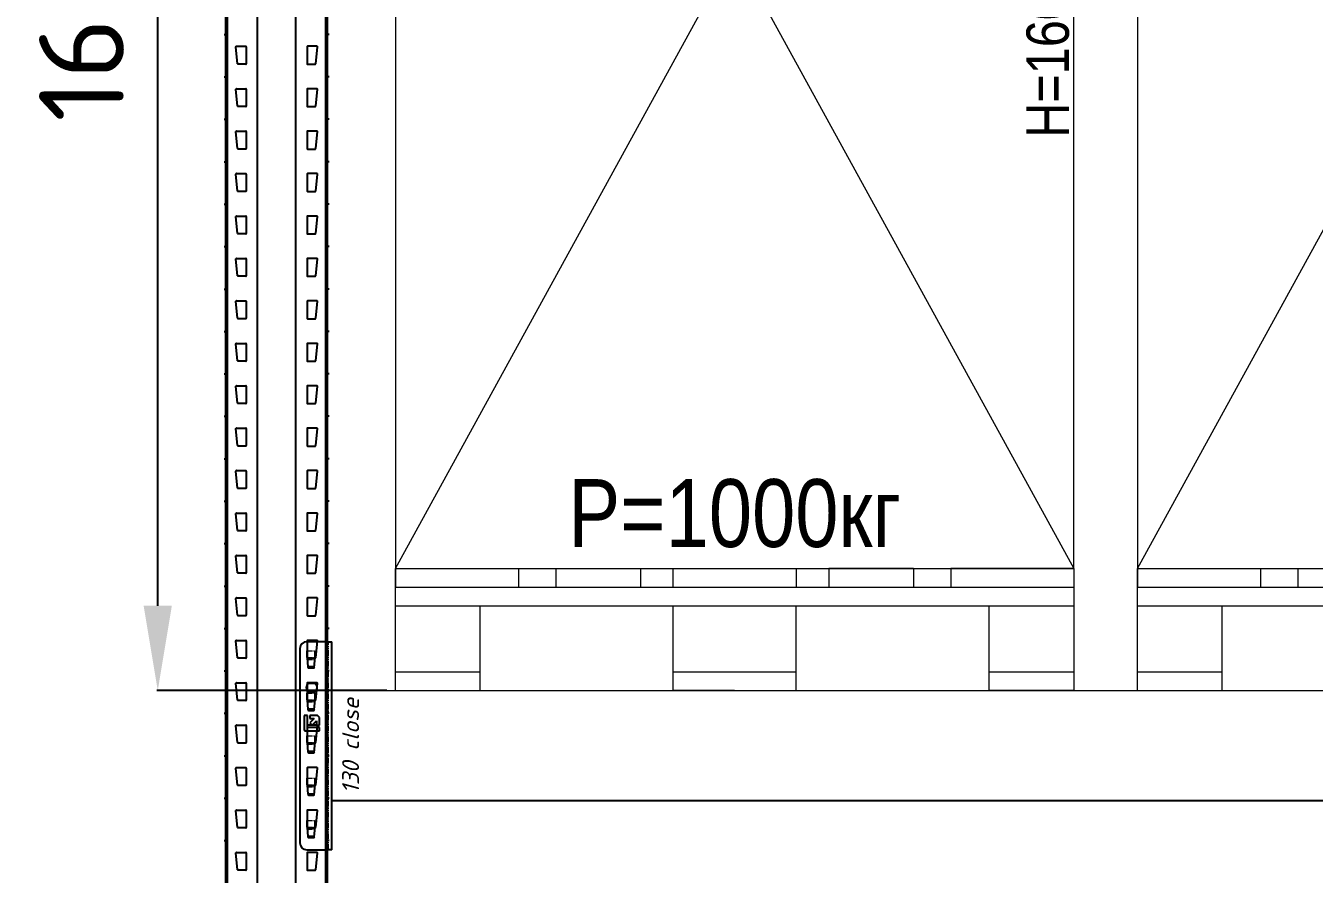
# Model space of a CAD drawing. Header units: millimetres. Extents: x 2140 to 223837, y 2113 to 170313.
# Drawn here: x 176504 to 178023, y 115505 to 116505 of the extents above; entities that cross this region are included whole.
import ezdxf

# ---------------------------------------------------------------- set-up
doc = ezdxf.new("R2010")
doc.units = ezdxf.units.MM
doc.linetypes.add('PHANTOM', pattern=[12.7, 6.35, -1.27, 1.27, -1.27, 1.27, -1.27])
doc.layers.add('0_ANNOT_Dimensions', color=7, linetype='Continuous')
doc.layers.add('2.Стойка', color=7, linetype='Continuous')
for name, color, linetype, lineweight in [('1.Балка', 5, 'Continuous', 0), ('20.Груз', 7, 'Continuous', 0), ('25.Размера', 7, 'Continuous', 0), ('37.Паллеты', 32, 'Continuous', 0), ('7.Поддон', 32, 'Continuous', 0)]:
    doc.layers.add(name, color=color, linetype=linetype, lineweight=lineweight)
doc.styles.add('Arial Narrow', font='ARIALN.TTF')
doc.styles.add('GOST', font='isocpeur.ttf')
doc.styles.get("Standard").update_dxf_attribs({"font": 'isocpeur.ttf'})
doc.styles.add('Курсив', font='isocpeui.ttf')
doc.dimstyles.new('100', dxfattribs={"dimtxt": 100, "dimasz": 100, "dimexe": 1, "dimexo": 10, "dimgap": 40, "dimtad": 1, "dimdec": 0, "dimzin": 0, "dimdsep": 46, "dimtxsty": 'Standard', "dimcen": 0.09, "dimadec": 0, "dimazin": 0, "dimtfac": 1, "dimtdec": 0, "dimtofl": 0, "dimtmove": 0, "dimatfit": 3, "dimfxl": 1, "dimtolj": 1, "dimtzin": 0, "dimarcsym": 0})
doc.dimstyles.new('80', dxfattribs={"dimtxt": 80, "dimasz": 80, "dimexe": 0.18, "dimexo": 0, "dimgap": 20, "dimtad": 1, "dimdec": 0, "dimzin": 0, "dimdsep": 46, "dimtxsty": 'Курсив', "dimcen": 0.09, "dimadec": 0, "dimazin": 0, "dimtfac": 1, "dimtdec": 0, "dimtofl": 0, "dimtmove": 0, "dimatfit": 3, "dimfxl": 0.18, "dimtolj": 1, "dimtzin": 0, "dimarcsym": 0})
doc.dimstyles.new('blok40', dxfattribs={"dimtxt": 40, "dimasz": 80, "dimexe": 0.18, "dimexo": 0, "dimgap": 5, "dimtad": 1, "dimtoh": 1, "dimdec": 0, "dimzin": 0, "dimdsep": 46, "dimtxsty": 'GOST', "dimblk": 'NONE', "dimcen": 0.09, "dimse1": 1, "dimse2": 1, "dimsd1": 1, "dimsd2": 1, "dimadec": 0, "dimazin": 0, "dimtfac": 1, "dimtdec": 0, "dimtofl": 0, "dimtmove": 0, "dimatfit": 2, "dimldrblk": 'NONE', "dimfxl": 0.18, "dimtolj": 1, "dimtzin": 0, "dimarcsym": 0})
doc.dimstyles.new('Рзм блок', dxfattribs={"dimtxt": 40, "dimasz": 80, "dimexe": 0.18, "dimexo": 0, "dimgap": 5, "dimtad": 1, "dimtoh": 1, "dimdec": 0, "dimzin": 0, "dimdsep": 46, "dimtxsty": 'Курсив', "dimblk": 'NONE', "dimcen": 0.09, "dimse1": 1, "dimse2": 1, "dimsd1": 1, "dimsd2": 1, "dimadec": 0, "dimazin": 0, "dimtfac": 1, "dimtdec": 0, "dimtofl": 0, "dimtmove": 0, "dimatfit": 2, "dimldrblk": 'NONE', "dimfxl": 0.18, "dimtolj": 1, "dimtzin": 0, "dimarcsym": 0})

# ---------------------------------------------------------------- blocks, each defined once
blk = doc.blocks.new('*U491')
at = {"layer": '2.Стойка', "color": 0, "linetype": 'ByBlock'}
for p, q in [((-120, 0), (-120, 12200)), ((-118, 0), (-118, 12200)), ((-82.7, 0), (-82.7, 12200)), ((-37.3, 0), (-37.3, 12200)), ((-2, 0), (-2, 12200)), ((0, 0), (0, 12200)), ((-122, 6765), (-118, 6765)), ((-120, 6770.5), (-118, 6770.5)), ((0, 6770.5), (-2, 6770.5)), ((2, 6765), (-2, 6765)), ((-120, 6759.5), (-118, 6759.5)), ((-106.1, 6730.5), (-108, 6750.5)), ((-107.5, 6751), (-96.5, 6751)), ((-96, 6750.5), (-96, 6730.5)), ((-24, 6750.5), (-24, 6730.5)), ((-12.5, 6751), (-23.5, 6751)), ((-13.9, 6730.5), (-12, 6750.5)), ((0, 6759.5), (-2, 6759.5)), ((-120, 6720.5), (-118, 6720.5)), ((-96.5, 6730), (-105.6, 6730)), ((-23.5, 6730), (-14.4, 6730)), ((0, 6720.5), (-2, 6720.5)), ((-122, 6715), (-118, 6715)), ((-120, 6709.5), (-118, 6709.5)), ((-106.1, 6680.5), (-108, 6700.5)), ((-107.5, 6701), (-96.5, 6701)), ((-96, 6700.5), (-96, 6680.5)), ((-24, 6700.5), (-24, 6680.5)), ((-12.5, 6701), (-23.5, 6701)), ((-13.9, 6680.5), (-12, 6700.5)), ((2, 6715), (-2, 6715)), ((0, 6709.5), (-2, 6709.5)), ((-120, 6670.5), (-118, 6670.5)), ((-96.5, 6680), (-105.6, 6680)), ((-23.5, 6680), (-14.4, 6680)), ((0, 6670.5), (-2, 6670.5)), ((-122, 6665), (-118, 6665)), ((-120, 6659.5), (-118, 6659.5)), ((2, 6665), (-2, 6665)), ((0, 6659.5), (-2, 6659.5)), ((-106.1, 6630.5), (-108, 6650.5)), ((-107.5, 6651), (-96.5, 6651)), ((-96, 6650.5), (-96, 6630.5)), ((-24, 6650.5), (-24, 6630.5)), ((-12.5, 6651), (-23.5, 6651)), ((-13.9, 6630.5), (-12, 6650.5)), ((-96.5, 6630), (-105.6, 6630)), ((-23.5, 6630), (-14.4, 6630)), ((-122, 6615), (-118, 6615)), ((-120, 6620.5), (-118, 6620.5)), ((-120, 6609.5), (-118, 6609.5)), ((0, 6620.5), (-2, 6620.5)), ((2, 6615), (-2, 6615)), ((0, 6609.5), (-2, 6609.5)), ((-106.1, 6580.5), (-108, 6600.5)), ((-107.5, 6601), (-96.5, 6601)), ((-96, 6600.5), (-96, 6580.5)), ((-24, 6600.5), (-24, 6580.5)), ((-12.5, 6601), (-23.5, 6601)), ((-13.9, 6580.5), (-12, 6600.5)), ((-96.5, 6580), (-105.6, 6580)), ((-23.5, 6580), (-14.4, 6580)), ((-122, 6565), (-118, 6565)), ((-120, 6570.5), (-118, 6570.5)), ((0, 6570.5), (-2, 6570.5)), ((2, 6565), (-2, 6565)), ((-120, 6559.5), (-118, 6559.5)), ((-106.1, 6530.5), (-108, 6550.5)), ((-107.5, 6551), (-96.5, 6551)), ((-96, 6550.5), (-96, 6530.5)), ((-24, 6550.5), (-24, 6530.5)), ((-12.5, 6551), (-23.5, 6551)), ((-13.9, 6530.5), (-12, 6550.5)), ((0, 6559.5), (-2, 6559.5)), ((-120, 6520.5), (-118, 6520.5)), ((-96.5, 6530), (-105.6, 6530)), ((-23.5, 6530), (-14.4, 6530)), ((0, 6520.5), (-2, 6520.5)), ((-122, 6515), (-118, 6515)), ((-120, 6509.5), (-118, 6509.5)), ((2, 6515), (-2, 6515)), ((0, 6509.5), (-2, 6509.5)), ((-106.1, 6480.5), (-108, 6500.5)), ((-107.5, 6501), (-96.5, 6501)), ((-96, 6500.5), (-96, 6480.5)), ((-24, 6500.5), (-24, 6480.5)), ((-12.5, 6501), (-23.5, 6501)), ((-13.9, 6480.5), (-12, 6500.5)), ((-96.5, 6480), (-105.6, 6480)), ((-23.5, 6480), (-14.4, 6480)), ((-122, 6465), (-118, 6465)), ((-120, 6470.5), (-118, 6470.5)), ((-120, 6459.5), (-118, 6459.5)), ((0, 6470.5), (-2, 6470.5)), ((2, 6465), (-2, 6465)), ((0, 6459.5), (-2, 6459.5)), ((-106.1, 6430.5), (-108, 6450.5)), ((-107.5, 6451), (-96.5, 6451)), ((-96, 6450.5), (-96, 6430.5)), ((-24, 6450.5), (-24, 6430.5)), ((-12.5, 6451), (-23.5, 6451)), ((-13.9, 6430.5), (-12, 6450.5)), ((-96.5, 6430), (-105.6, 6430)), ((-23.5, 6430), (-14.4, 6430)), ((-122, 6415), (-118, 6415)), ((-120, 6420.5), (-118, 6420.5)), ((0, 6420.5), (-2, 6420.5)), ((2, 6415), (-2, 6415)), ((-120, 6409.5), (-118, 6409.5)), ((-106.1, 6380.5), (-108, 6400.5)), ((-107.5, 6401), (-96.5, 6401)), ((-96, 6400.5), (-96, 6380.5)), ((-24, 6400.5), (-24, 6380.5)), ((-12.5, 6401), (-23.5, 6401)), ((-13.9, 6380.5), (-12, 6400.5)), ((0, 6409.5), (-2, 6409.5)), ((-120, 6370.5), (-118, 6370.5)), ((-96.5, 6380), (-105.6, 6380)), ((-23.5, 6380), (-14.4, 6380)), ((0, 6370.5), (-2, 6370.5)), ((-122, 6365), (-118, 6365)), ((-120, 6359.5), (-118, 6359.5)), ((-107.5, 6351), (-96.5, 6351)), ((-12.5, 6351), (-23.5, 6351)), ((2, 6365), (-2, 6365)), ((0, 6359.5), (-2, 6359.5)), ((-106.1, 6330.5), (-108, 6350.5)), ((-96, 6350.5), (-96, 6330.5)), ((-24, 6350.5), (-24, 6330.5)), ((-13.9, 6330.5), (-12, 6350.5)), ((-120, 6320.5), (-118, 6320.5)), ((-96.5, 6330), (-105.6, 6330)), ((-23.5, 6330), (-14.4, 6330)), ((0, 6320.5), (-2, 6320.5)), ((-122, 6315), (-118, 6315)), ((-120, 6309.5), (-118, 6309.5)), ((2, 6315), (-2, 6315)), ((0, 6309.5), (-2, 6309.5)), ((-106.1, 6280.5), (-108, 6300.5)), ((-107.5, 6301), (-96.5, 6301)), ((-96, 6300.5), (-96, 6280.5)), ((-24, 6300.5), (-24, 6280.5)), ((-12.5, 6301), (-23.5, 6301)), ((-13.9, 6280.5), (-12, 6300.5)), ((-96.5, 6280), (-105.6, 6280)), ((-23.5, 6280), (-14.4, 6280)), ((-122, 6265), (-118, 6265)), ((-120, 6270.5), (-118, 6270.5)), ((0, 6270.5), (-2, 6270.5)), ((2, 6265), (-2, 6265)), ((-120, 6259.5), (-118, 6259.5)), ((-106.1, 6230.5), (-108, 6250.5)), ((-107.5, 6251), (-96.5, 6251)), ((-96, 6250.5), (-96, 6230.5)), ((-24, 6250.5), (-24, 6230.5)), ((-12.5, 6251), (-23.5, 6251)), ((-13.9, 6230.5), (-12, 6250.5)), ((0, 6259.5), (-2, 6259.5)), ((-96.5, 6230), (-105.6, 6230)), ((-23.5, 6230), (-14.4, 6230)), ((-122, 6215), (-118, 6215)), ((-120, 6220.5), (-118, 6220.5)), ((0, 6220.5), (-2, 6220.5)), ((2, 6215), (-2, 6215)), ((-120, 6209.5), (-118, 6209.5)), ((-106.1, 6180.5), (-108, 6200.5)), ((-107.5, 6201), (-96.5, 6201)), ((-96, 6200.5), (-96, 6180.5)), ((-24, 6200.5), (-24, 6180.5)), ((-12.5, 6201), (-23.5, 6201)), ((-13.9, 6180.5), (-12, 6200.5)), ((0, 6209.5), (-2, 6209.5)), ((-120, 6170.5), (-118, 6170.5)), ((-96.5, 6180), (-105.6, 6180)), ((-23.5, 6180), (-14.4, 6180)), ((0, 6170.5), (-2, 6170.5)), ((-122, 6165), (-118, 6165)), ((-120, 6159.5), (-118, 6159.5)), ((2, 6165), (-2, 6165)), ((0, 6159.5), (-2, 6159.5)), ((-106.1, 6130.5), (-108, 6150.5)), ((-107.5, 6151), (-96.5, 6151)), ((-96, 6150.5), (-96, 6130.5)), ((-24, 6150.5), (-24, 6130.5)), ((-12.5, 6151), (-23.5, 6151)), ((-13.9, 6130.5), (-12, 6150.5)), ((-96.5, 6130), (-105.6, 6130)), ((-23.5, 6130), (-14.4, 6130)), ((-122, 6115), (-118, 6115)), ((-120, 6120.5), (-118, 6120.5)), ((-120, 6109.5), (-118, 6109.5)), ((0, 6120.5), (-2, 6120.5)), ((2, 6115), (-2, 6115)), ((0, 6109.5), (-2, 6109.5)), ((-106.1, 6080.5), (-108, 6100.5)), ((-107.5, 6101), (-96.5, 6101)), ((-96, 6100.5), (-96, 6080.5)), ((-24, 6100.5), (-24, 6080.5)), ((-12.5, 6101), (-23.5, 6101)), ((-13.9, 6080.5), (-12, 6100.5)), ((-96.5, 6080), (-105.6, 6080)), ((-23.5, 6080), (-14.4, 6080)), ((-122, 6065), (-118, 6065)), ((-120, 6070.5), (-118, 6070.5)), ((0, 6070.5), (-2, 6070.5)), ((2, 6065), (-2, 6065)), ((-120, 6059.5), (-118, 6059.5)), ((-106.1, 6030.5), (-108, 6050.5)), ((-107.5, 6051), (-96.5, 6051)), ((-96, 6050.5), (-96, 6030.5)), ((-24, 6050.5), (-24, 6030.5)), ((-12.5, 6051), (-23.5, 6051)), ((-13.9, 6030.5), (-12, 6050.5)), ((0, 6059.5), (-2, 6059.5)), ((-120, 6020.5), (-118, 6020.5)), ((-96.5, 6030), (-105.6, 6030)), ((-23.5, 6030), (-14.4, 6030)), ((0, 6020.5), (-2, 6020.5)), ((-122, 6015), (-118, 6015)), ((-120, 6009.5), (-118, 6009.5)), ((2, 6015), (-2, 6015)), ((0, 6009.5), (-2, 6009.5)), ((-106.1, 5980.5), (-108, 6000.5)), ((-107.5, 6001), (-96.5, 6001)), ((-96, 6000.5), (-96, 5980.5)), ((-24, 6000.5), (-24, 5980.5)), ((-12.5, 6001), (-23.5, 6001)), ((-13.9, 5980.5), (-12, 6000.5)), ((-96.5, 5980), (-105.6, 5980)), ((-23.5, 5980), (-14.4, 5980)), ((-122, 5965), (-118, 5965)), ((-120, 5970.5), (-118, 5970.5)), ((-120, 5959.5), (-118, 5959.5)), ((0, 5970.5), (-2, 5970.5)), ((2, 5965), (-2, 5965)), ((0, 5959.5), (-2, 5959.5)), ((-106.1, 5930.5), (-108, 5950.5)), ((-107.5, 5951), (-96.5, 5951)), ((-96, 5950.5), (-96, 5930.5)), ((-24, 5950.5), (-24, 5930.5)), ((-12.5, 5951), (-23.5, 5951)), ((-13.9, 5930.5), (-12, 5950.5)), ((-96.5, 5930), (-105.6, 5930)), ((-23.5, 5930), (-14.4, 5930)), ((-122, 5915), (-118, 5915)), ((-120, 5920.5), (-118, 5920.5)), ((0, 5920.5), (-2, 5920.5)), ((2, 5915), (-2, 5915)), ((-120, 5909.5), (-118, 5909.5)), ((-106.1, 5880.5), (-108, 5900.5)), ((-107.5, 5901), (-96.5, 5901)), ((-96, 5900.5), (-96, 5880.5)), ((-24, 5900.5), (-24, 5880.5)), ((-12.5, 5901), (-23.5, 5901)), ((-13.9, 5880.5), (-12, 5900.5)), ((0, 5909.5), (-2, 5909.5)), ((-96.5, 5880), (-105.6, 5880)), ((-23.5, 5880), (-14.4, 5880)), ((-122, 5865), (-118, 5865)), ((-120, 5870.5), (-118, 5870.5)), ((0, 5870.5), (-2, 5870.5)), ((2, 5865), (-2, 5865)), ((-120, 5859.5), (-118, 5859.5)), ((-106.1, 5830.5), (-108, 5850.5)), ((-107.5, 5851), (-96.5, 5851)), ((-96, 5850.5), (-96, 5830.5)), ((-24, 5850.5), (-24, 5830.5)), ((-12.5, 5851), (-23.5, 5851)), ((-13.9, 5830.5), (-12, 5850.5)), ((0, 5859.5), (-2, 5859.5)), ((-120, 5820.5), (-118, 5820.5)), ((-96.5, 5830), (-105.6, 5830)), ((-23.5, 5830), (-14.4, 5830)), ((0, 5820.5), (-2, 5820.5)), ((-122, 5815), (-118, 5815)), ((-120, 5809.5), (-118, 5809.5)), ((2, 5815), (-2, 5815)), ((0, 5809.5), (-2, 5809.5)), ((-106.1, 5780.5), (-108, 5800.5)), ((-107.5, 5801), (-96.5, 5801)), ((-96, 5800.5), (-96, 5780.5)), ((-24, 5800.5), (-24, 5780.5)), ((-12.5, 5801), (-23.5, 5801)), ((-13.9, 5780.5), (-12, 5800.5)), ((-96.5, 5780), (-105.6, 5780)), ((-23.5, 5780), (-14.4, 5780))]:
    blk.add_line(p, q, dxfattribs=at)
for centre, start, end in [((-107.5, 6750.5), 90, 185.4403), ((-96.5, 6750.5), 0, 90), ((-23.5, 6750.5), 90, 180), ((-12.5, 6750.5), 354.5597, 90), ((-105.6, 6730.5), 185.4403, 270), ((-96.5, 6730.5), 270, 0), ((-23.5, 6730.5), 180, 270), ((-14.4, 6730.5), 270, 354.5597), ((-107.5, 6700.5), 90, 185.4403), ((-96.5, 6700.5), 0, 90), ((-23.5, 6700.5), 90, 180), ((-12.5, 6700.5), 354.5597, 90), ((-105.6, 6680.5), 185.4403, 270), ((-96.5, 6680.5), 270, 0), ((-23.5, 6680.5), 180, 270), ((-14.4, 6680.5), 270, 354.5597), ((-107.5, 6650.5), 90, 185.4403), ((-96.5, 6650.5), 0, 90), ((-23.5, 6650.5), 90, 180), ((-12.5, 6650.5), 354.5597, 90), ((-105.6, 6630.5), 185.4403, 270), ((-96.5, 6630.5), 270, 0), ((-23.5, 6630.5), 180, 270), ((-14.4, 6630.5), 270, 354.5597), ((-107.5, 6600.5), 90, 185.4403), ((-96.5, 6600.5), 0, 90), ((-23.5, 6600.5), 90, 180), ((-12.5, 6600.5), 354.5597, 90), ((-105.6, 6580.5), 185.4403, 270), ((-96.5, 6580.5), 270, 0), ((-23.5, 6580.5), 180, 270), ((-14.4, 6580.5), 270, 354.5597), ((-107.5, 6550.5), 90, 185.4403), ((-96.5, 6550.5), 0, 90), ((-23.5, 6550.5), 90, 180), ((-12.5, 6550.5), 354.5597, 90), ((-105.6, 6530.5), 185.4403, 270), ((-96.5, 6530.5), 270, 0), ((-23.5, 6530.5), 180, 270), ((-14.4, 6530.5), 270, 354.5597), ((-107.5, 6500.5), 90, 185.4403), ((-96.5, 6500.5), 0, 90), ((-23.5, 6500.5), 90, 180), ((-12.5, 6500.5), 354.5597, 90), ((-105.6, 6480.5), 185.4403, 270), ((-96.5, 6480.5), 270, 0), ((-23.5, 6480.5), 180, 270), ((-14.4, 6480.5), 270, 354.5597), ((-107.5, 6450.5), 90, 185.4403), ((-96.5, 6450.5), 0, 90), ((-23.5, 6450.5), 90, 180), ((-12.5, 6450.5), 354.5597, 90), ((-105.6, 6430.5), 185.4403, 270), ((-96.5, 6430.5), 270, 0), ((-23.5, 6430.5), 180, 270), ((-14.4, 6430.5), 270, 354.5597), ((-107.5, 6400.5), 90, 185.4403), ((-96.5, 6400.5), 0, 90), ((-23.5, 6400.5), 90, 180), ((-12.5, 6400.5), 354.5597, 90), ((-105.6, 6380.5), 185.4403, 270), ((-96.5, 6380.5), 270, 0), ((-23.5, 6380.5), 180, 270), ((-14.4, 6380.5), 270, 354.5597), ((-107.5, 6350.5), 90, 185.4403), ((-96.5, 6350.5), 0, 90), ((-23.5, 6350.5), 90, 180), ((-12.5, 6350.5), 354.5597, 90), ((-105.6, 6330.5), 185.4403, 270), ((-96.5, 6330.5), 270, 0), ((-23.5, 6330.5), 180, 270), ((-14.4, 6330.5), 270, 354.5597), ((-107.5, 6300.5), 90, 185.4403), ((-96.5, 6300.5), 0, 90), ((-23.5, 6300.5), 90, 180), ((-12.5, 6300.5), 354.5597, 90), ((-105.6, 6280.5), 185.4403, 270), ((-96.5, 6280.5), 270, 0), ((-23.5, 6280.5), 180, 270), ((-14.4, 6280.5), 270, 354.5597), ((-107.5, 6250.5), 90, 185.4403), ((-96.5, 6250.5), 0, 90), ((-23.5, 6250.5), 90, 180), ((-12.5, 6250.5), 354.5597, 90), ((-105.6, 6230.5), 185.4403, 270), ((-96.5, 6230.5), 270, 0), ((-23.5, 6230.5), 180, 270), ((-14.4, 6230.5), 270, 354.5597), ((-107.5, 6200.5), 90, 185.4403), ((-96.5, 6200.5), 0, 90), ((-23.5, 6200.5), 90, 180), ((-12.5, 6200.5), 354.5597, 90), ((-105.6, 6180.5), 185.4403, 270), ((-96.5, 6180.5), 270, 0), ((-23.5, 6180.5), 180, 270), ((-14.4, 6180.5), 270, 354.5597), ((-107.5, 6150.5), 90, 185.4403), ((-96.5, 6150.5), 0, 90), ((-23.5, 6150.5), 90, 180), ((-12.5, 6150.5), 354.5597, 90), ((-105.6, 6130.5), 185.4403, 270), ((-96.5, 6130.5), 270, 0), ((-23.5, 6130.5), 180, 270), ((-14.4, 6130.5), 270, 354.5597), ((-107.5, 6100.5), 90, 185.4403), ((-96.5, 6100.5), 0, 90), ((-23.5, 6100.5), 90, 180), ((-12.5, 6100.5), 354.5597, 90), ((-105.6, 6080.5), 185.4403, 270), ((-96.5, 6080.5), 270, 0), ((-23.5, 6080.5), 180, 270), ((-14.4, 6080.5), 270, 354.5597), ((-107.5, 6050.5), 90, 185.4403), ((-96.5, 6050.5), 0, 90), ((-23.5, 6050.5), 90, 180), ((-12.5, 6050.5), 354.5597, 90), ((-105.6, 6030.5), 185.4403, 270), ((-96.5, 6030.5), 270, 0), ((-23.5, 6030.5), 180, 270), ((-14.4, 6030.5), 270, 354.5597), ((-107.5, 6000.5), 90, 185.4403), ((-96.5, 6000.5), 0, 90), ((-23.5, 6000.5), 90, 180), ((-12.5, 6000.5), 354.5597, 90), ((-105.6, 5980.5), 185.4403, 270), ((-96.5, 5980.5), 270, 0), ((-23.5, 5980.5), 180, 270), ((-14.4, 5980.5), 270, 354.5597), ((-107.5, 5950.5), 90, 185.4403), ((-96.5, 5950.5), 0, 90), ((-23.5, 5950.5), 90, 180), ((-12.5, 5950.5), 354.5597, 90), ((-105.6, 5930.5), 185.4403, 270), ((-96.5, 5930.5), 270, 0), ((-23.5, 5930.5), 180, 270), ((-14.4, 5930.5), 270, 354.5597), ((-107.5, 5900.5), 90, 185.4403), ((-96.5, 5900.5), 0, 90), ((-23.5, 5900.5), 90, 180), ((-12.5, 5900.5), 354.5597, 90), ((-105.6, 5880.5), 185.4403, 270), ((-96.5, 5880.5), 270, 0), ((-23.5, 5880.5), 180, 270), ((-14.4, 5880.5), 270, 354.5597), ((-107.5, 5850.5), 90, 185.4403), ((-96.5, 5850.5), 0, 90), ((-23.5, 5850.5), 90, 180), ((-12.5, 5850.5), 354.5597, 90), ((-105.6, 5830.5), 185.4403, 270), ((-96.5, 5830.5), 270, 0), ((-23.5, 5830.5), 180, 270), ((-14.4, 5830.5), 270, 354.5597), ((-107.5, 5800.5), 90, 185.4403), ((-96.5, 5800.5), 0, 90), ((-23.5, 5800.5), 90, 180), ((-12.5, 5800.5), 354.5597, 90), ((-105.6, 5780.5), 185.4403, 270), ((-96.5, 5780.5), 270, 0), ((-23.5, 5780.5), 180, 270), ((-14.4, 5780.5), 270, 354.5597)]:
    blk.add_arc(centre, 0.5, start, end, dxfattribs=at)
blk = doc.blocks.new('*D436')
at = {"layer": 'Defpoints', "color": 0, "transparency": 16777216}
for p in [(5, -23.2), (42.2, -23.2), (5, -153.2)]:
    blk.add_point(p, dxfattribs=at)
at = {"layer": '0_ANNOT_Dimensions', "color": 0, "transparency": 16777216, "insert": (27.2, -88.2), "char_height": 20, "attachment_point": 5, "rotation": 90, "style": 'Курсив'}
blk.add_mtext('\\A1;130 close', dxfattribs=at)
blk = doc.blocks.new('_None')
blk = doc.blocks.new('поддон')
at = {"layer": '7.Поддон', "color": 0, "linetype": 'ByBlock'}
for p, q in [((0, 0), (0, 144)), ((0, 144), (0, 122)), ((0, 144), (145, 144)), ((145, 144), (145, 122)), ((189, 144), (289, 144)), ((189, 144), (189, 122)), ((289, 144), (289, 122)), ((327.5, 122), (327.5, 144)), ((327.5, 144), (472.5, 144)), ((472.5, 144), (472.5, 122)), ((611, 144), (511, 144)), ((511, 144), (511, 122)), ((611, 144), (611, 122)), ((800, 144), (655, 144)), ((655, 144), (655, 122)), ((800, 144), (800, 0)), ((0, 122), (800, 122)), ((0, 100), (800, 100)), ((100, 0), (100, 100)), ((327.5, 0), (327.5, 100)), ((472.5, 0), (472.5, 100)), ((700, 0), (700, 100)), ((0, 22), (100, 22)), ((327.5, 22), (472.5, 22)), ((700, 22), (800, 22)), ((0, 0), (100, 0)), ((400, 0), (327.5, 0)), ((400, 0), (472.5, 0)), ((800, 0), (700, 0))]:
    blk.add_line(p, q, dxfattribs=at)
blk = doc.blocks.new('*D1070')
at = {"layer": 'Defpoints', "color": 0, "linetype": 'ByBlock', "transparency": 16777216}
for p in [(475, 1000, 0), (475, 0, 0), (475, 0)]:
    blk.add_point(p, dxfattribs=at)
at = {"layer": '25.Размера', "color": 0, "linetype": 'ByBlock', "transparency": 16777216, "insert": (475, 208.6), "char_height": 80, "attachment_point": 5, "style": 'Arial Narrow'}
blk.add_mtext('\\A1;Р=1000кг', dxfattribs=at)
blk = doc.blocks.new('*D1075')
at = {"layer": 'Defpoints', "color": 0, "linetype": 'ByBlock', "transparency": 16777216}
for p in [(875, 1600), (875, 1600), (875, 0)]:
    blk.add_point(p, dxfattribs=at)
at = {"layer": '25.Размера', "color": 0, "linetype": 'ByBlock', "transparency": 16777216, "insert": (844.5, 800), "char_height": 50, "attachment_point": 5, "rotation": 90, "style": 'Arial Narrow'}
blk.add_mtext('\\A1;Н=1600 мм', dxfattribs=at)
blk = doc.blocks.new('*D1129')
at = {"layer": '0_ANNOT_Dimensions', "color": 0, "lineweight": -2, "transparency": 16777216}
for p, q in [((176929.6, 117321.3), (176658.4, 117321.3)), ((176659.4, 115821.3), (176659.4, 117221.3)), ((176929.6, 115721.3), (176658.4, 115721.3))]:
    blk.add_line(p, q, dxfattribs=at)
at = {"layer": '0_ANNOT_Dimensions', "color": 0, "transparency": 16777216}
for points in [[(176642.7, 117221.3), (176676, 117221.3), (176659.4, 117321.3)], [(176642.7, 115821.3), (176676, 115821.3), (176659.4, 115721.3)]]:
    blk.add_solid(points, dxfattribs=at)
at = {"layer": 'Defpoints', "color": 0, "transparency": 16777216}
for p in [(176659.4, 117321.3), (176939.6, 117321.3), (176939.6, 115721.3)]:
    blk.add_point(p, dxfattribs=at)
at = {"layer": '0_ANNOT_Dimensions', "color": 0, "transparency": 16777216, "insert": (176569.4, 116521.3), "char_height": 100, "attachment_point": 5, "rotation": 90}
blk.add_mtext('\\A1;1600', dxfattribs=at)
blk = doc.blocks.new('*U432')
at = {"layer": '1.Балка', "color": 0, "linetype": 'Continuous', "lineweight": 25}
for p, q in [((-2.5, 34.3), (-24.5, 34.3)), ((-2.5, 34.3), (5, 34.3)), ((5, -210.7), (5, 34.3)), ((-32.5, 26.3), (-32.5, -202.7)), ((-24.2, 15.8), (-24.2, 23.6)), ((-24.2, 15.8), (-23.2, 4.4)), ((-15.6, 4.4), (-14.6, 15.8)), ((-14.6, 15.8), (-14.6, 23.6)), ((-22.4, 5.3), (-16.4, 5.3)), ((-22.2, 3.5), (-16.6, 3.5)), ((-14.9, -14.7), (-22.5, -14.7)), ((-24.2, -34.2), (-24.2, -26.4)), ((-22.5, -24.7), (-14.9, -24.7)), ((-14.6, -34.2), (-14.6, -26.4)), ((-24.2, -34.2), (-23.2, -45.6)), ((-22.4, -44.7), (-16.4, -44.7)), ((-15.6, -45.6), (-14.6, -34.2)), ((-27.5, -52.7), (-27.5, -69.2)), ((-23.7, -52.7), (-27.5, -52.7)), ((-23.7, -66.9), (-23.7, -52.7)), ((-22.2, -46.5), (-16.6, -46.5)), ((-15.8, -56.2), (-20.9, -61.2)), ((-11.7, -52.7), (-20.7, -52.7)), ((-20.7, -52.7), (-20.7, -56.2)), ((-20.7, -56.2), (-15.8, -56.2)), ((-18, -64), (-13, -59)), ((-13, -59), (-13, -63.9)), ((-9.5, -54.9), (-11.7, -52.7)), ((-9.5, -63.9), (-9.5, -54.9)), ((-26, -70.7), (-9.5, -70.7)), ((-9.5, -66.9), (-23.7, -66.9)), ((-20.9, -61.2), (-18, -64)), ((-13, -63.9), (-9.5, -63.9)), ((-9.5, -70.7), (-9.5, -66.9)), ((-24.2, -84.2), (-24.2, -76.4)), ((-24.2, -84.2), (-23.2, -95.6)), ((-15.6, -95.6), (-14.6, -84.2)), ((-14.6, -84.2), (-14.6, -76.4)), ((-22.4, -94.7), (-16.4, -94.7)), ((-22.2, -96.5), (-16.6, -96.5)), ((-24.2, -134.2), (-24.2, -126.4)), ((-24.2, -134.2), (-23.2, -145.6)), ((-15.6, -145.6), (-14.6, -134.2)), ((-14.6, -134.2), (-14.6, -126.4)), ((-22.4, -144.7), (-16.4, -144.7)), ((-22.2, -146.5), (-16.6, -146.5)), ((2705, -153.2), (5, -153.2)), ((-24.2, -184.2), (-24.2, -176.4)), ((-14.6, -184.2), (-14.6, -176.4)), ((-24.2, -184.2), (-23.2, -195.6)), ((-22.4, -194.7), (-16.4, -194.7)), ((-22.2, -196.5), (-16.6, -196.5)), ((-15.6, -195.6), (-14.6, -184.2)), ((-24.5, -210.7), (-2.5, -210.7)), ((5, -210.7), (-2.5, -210.7))]:
    blk.add_line(p, q, dxfattribs=at)
at = {"layer": '1.Балка', "color": 0, "linetype": 'PHANTOM', "lineweight": 18}
for p, q in [((1, -210.7), (1, 34.3)), ((-24.2, 23.6), (-14.6, 23.6)), ((-24.2, 15.7), (-14.6, 15.7)), ((-24.1, 14.7), (-14.7, 14.7)), ((-24, 13.5), (-14.8, 13.5)), ((-24.2, -26.4), (-14.6, -26.4)), ((-24.2, -34.3), (-14.6, -34.3)), ((-24.1, -35.3), (-14.7, -35.3)), ((-24, -36.5), (-14.8, -36.5)), ((-24.2, -76.4), (-14.6, -76.4)), ((-24.2, -84.3), (-14.6, -84.3)), ((-24.1, -85.3), (-14.7, -85.3)), ((-24, -86.5), (-14.8, -86.5)), ((-24.2, -126.4), (-14.6, -126.4)), ((-24.2, -134.3), (-14.6, -134.3)), ((-24.1, -135.3), (-14.7, -135.3)), ((-24, -136.5), (-14.8, -136.5)), ((-24.2, -176.4), (-14.6, -176.4)), ((-24.2, -184.3), (-14.6, -184.3)), ((-24.1, -185.3), (-14.7, -185.3)), ((-24, -186.5), (-14.8, -186.5))]:
    blk.add_line(p, q, dxfattribs=at)
at = {"layer": '1.Балка', "color": 0}
blk.add_line((5, -23.2), (2705, -23.2), dxfattribs=at)
at = {"layer": '1.Балка', "color": 0, "linetype": 'Continuous', "lineweight": 25}
for centre, radius, start, end in [((-24.5, 26.3), 8, 90.0003, 179.9996), ((-22.4, 6.3), 0.99, 185.9117, 270.8038), ((-22.2, 4.5), 1.03, 183.6643, 268.5085), ((-22.2, 4.5), 1, 184.9955, 270.0045), ((-16.6, 4.5), 1.03, 271.4915, 356.3357), ((-16.6, 4.5), 1, 270.0014, 354.9985), ((-16.4, 6.3), 0.99, 269.1962, 354.0883), ((-19.2, -19.7), 6, 123.5568, 236.4432), ((-18.2, -19.7), 6, 303.5568, 56.4432), ((-22.4, -43.7), 0.99, 185.9116, 270.8034), ((-22.2, -45.5), 1.03, 183.6646, 268.5085), ((-16.6, -45.5), 1.03, 271.4915, 356.3354), ((-16.4, -43.7), 0.99, 269.1966, 354.0884), ((-22.2, -45.5), 1, 184.9955, 270.0045), ((-16.6, -45.5), 1, 270.0014, 354.9985), ((-26, -69.2), 1.5, 180.0004, 270), ((-22.4, -93.7), 0.99, 185.9118, 270.8034), ((-22.2, -95.5), 1.03, 183.6645, 268.5084), ((-22.2, -95.5), 1, 184.9956, 270.0045), ((-16.6, -95.5), 1.03, 271.4916, 356.3355), ((-16.6, -95.5), 1, 270.0014, 354.9985), ((-16.4, -93.7), 0.99, 269.1966, 354.0882), ((-22.4, -143.7), 0.99, 185.9119, 270.8034), ((-22.2, -145.5), 1.03, 183.6645, 268.5083), ((-22.2, -145.5), 1, 184.9955, 270.0045), ((-16.6, -145.5), 1.03, 271.4917, 356.3355), ((-16.6, -145.5), 1, 270.0014, 354.9985), ((-16.4, -143.7), 0.99, 269.1966, 354.0881), ((-22.4, -193.7), 0.99, 185.9116, 270.8034), ((-22.2, -195.5), 1.03, 183.6643, 268.5085), ((-22.2, -195.5), 1, 184.9955, 270.0045), ((-16.6, -195.5), 1.03, 271.4915, 356.3357), ((-16.6, -195.5), 1, 270.0014, 354.9985), ((-16.4, -193.7), 0.99, 269.1966, 354.0884), ((-24.5, -202.7), 8, 180.0004, 269.9997)]:
    blk.add_arc(centre, radius, start, end, dxfattribs=at)
at = {"layer": '0_ANNOT_Dimensions', "color": 0}
dim = blk.add_linear_dim(base=(42.2, -23.2), p1=(5, -153.2), p2=(5, -23.2), angle=90, text='<> close', dimstyle='Рзм блок', override={"dimtxt": 20}, dxfattribs=at)
dim.commit()
dim.dimension.update_dxf_attribs({"geometry": '*D436', "text_midpoint": (42.2, -88.2), "dimtype": 128})
blk = doc.blocks.new('*U1069')
at = {"layer": '20.Груз', "color": 0, "linetype": 'ByBlock'}
for p, q in [((75, 1600), (875, 144)), ((75, 144), (875, 1600)), ((950, 144), (1750, 1600))]:
    blk.add_line(p, q, dxfattribs=at)
for points in [[(75, 144), (875, 144), (875, 1600), (75, 1600)], [(950, 144), (1750, 144), (1750, 1600), (950, 1600)]]:
    blk.add_lwpolyline(points, close=True, dxfattribs=at)
at = {"layer": '7.Поддон', "color": 0, "linetype": 'ByBlock'}
for p in [(75, 0), (950, 0)]:
    blk.add_blockref('поддон', p, dxfattribs=at)
at = {"layer": '25.Размера', "color": 0, "linetype": 'ByBlock'}
dim = blk.add_linear_dim(base=(875, 1600), p1=(875, 0), p2=(875, 1600), angle=90, text='Н=<> мм', dimstyle='blok40', override={"dimtxt": 50, "dimtxsty": 'Arial Narrow'}, dxfattribs=at)
dim.commit()
dim.dimension.update_dxf_attribs({"geometry": '*D1075', "text_midpoint": (844.5, 800)})
dim = blk.add_linear_dim(base=(475, 0, 0), p1=(475, 1000), p2=(475, 0), angle=90, text='Р=<>кг', dimstyle='80', override={"dimtih": 1, "dimtxsty": 'Arial Narrow', "dimse1": 1, "dimse2": 1, "dimsd1": 1, "dimsd2": 1, "dimtmove": 2}, dxfattribs=at)
dim.commit()
dim.dimension.update_dxf_attribs({"geometry": '*D1070', "text_midpoint": (475, 208.6, 0), "dimtype": 160})

msp = doc.modelspace()

# ---------------------------------------------------------------- block references
at = {"layer": '1.Балка', "color": 1}
msp.add_blockref('*U432', (176859.6, 115744.5), dxfattribs=at)
at = {"layer": '2.Стойка', "color": 0}
msp.add_blockref('*U491', (176859.6, 109729.5), dxfattribs=at)
at = {"layer": '37.Паллеты', "color": 5, "lineweight": 0}
msp.add_blockref('*U1069', (176864.6, 115721.3), dxfattribs=at)

# ---------------------------------------------------------------- dimensions: what is measured, and where the dimension line sits
at = {"layer": '0_ANNOT_Dimensions'}
dim = msp.add_linear_dim(base=(176659.4, 117321.3), p1=(176939.6, 115721.3), p2=(176939.6, 117321.3), angle=90, dimstyle='100', dxfattribs=at)
dim.commit()
dim.dimension.update_dxf_attribs({"geometry": '*D1129', "text_midpoint": (176569.4, 116521.3)})

doc.saveas('drawing.dxf')
